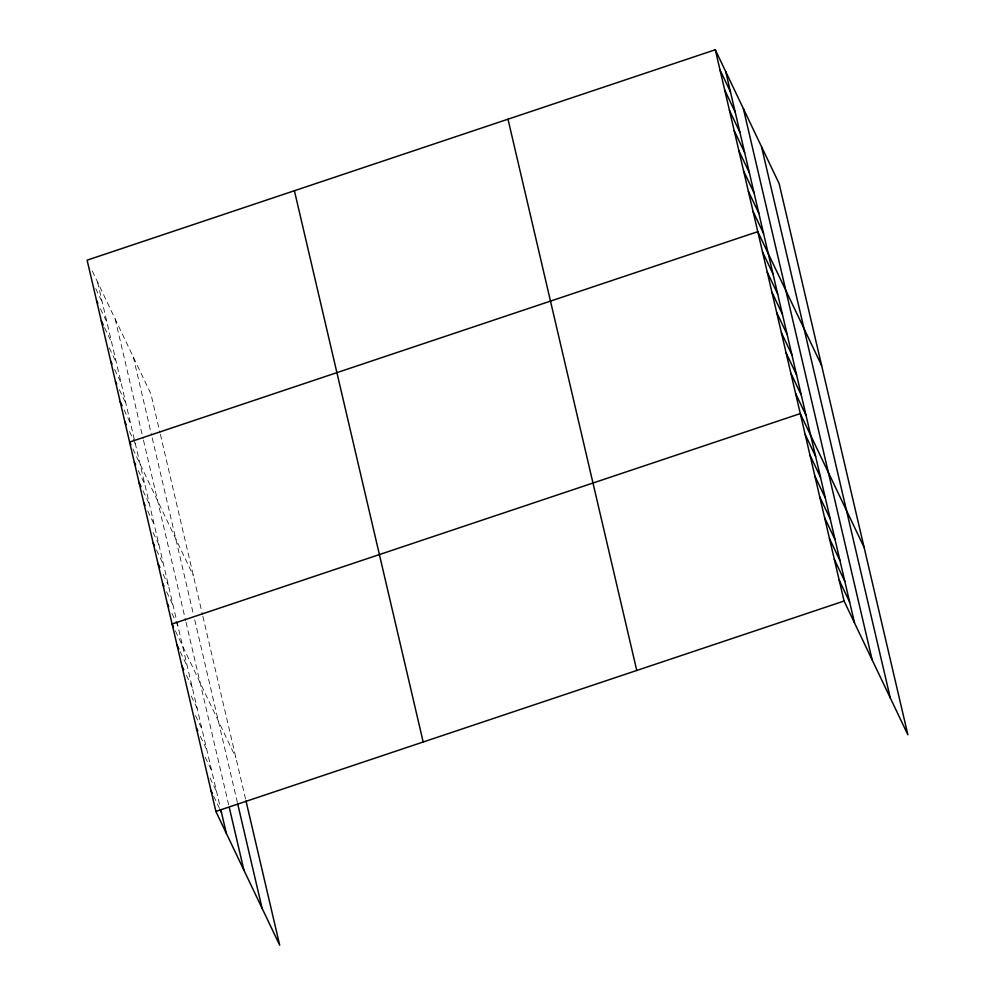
<?xml version="1.0" encoding="UTF-8"?>
<svg xmlns="http://www.w3.org/2000/svg" width="995" height="995" viewBox="0 0 995 995"><rect width="100%" height="100%" fill="white"/><g stroke="black" fill="none" stroke-linecap="round" stroke-linejoin="round"><path stroke-width="0.75" stroke-dasharray="4.97 3.73" d="M92.336 271.125L150.929 393.97L160.033 432.962M95.756 288.6L102.286 302.306M100.47 308.811L107.012 322.517M104.537 327.653L111.739 342.728M109.263 347.864L116.452 362.939M114.636 369.456L121.179 383.162M119.363 389.667L125.892 403.373M124.089 409.878L130.619 423.584M129.462 431.469L135.345 443.795M132.87 448.932L193.428 575.894M138.243 470.523L144.785 484.229M142.969 490.734L149.511 504.44M147.695 510.945L154.225 524.651M153.068 532.536L158.951 544.862M156.476 549.999L163.677 565.085M163.168 574.326L168.391 585.296M166.575 591.801L173.118 605.507M171.948 613.38L175.219 620.233M175.879 621.614L177.831 625.718M175.369 630.855L235.927 757.817M180.232 651.688L187.421 666.762M186.401 675.257L192.284 687.582M191.264 696.077L197.147 708.415M195.48 715.529L202.022 729.236M200.343 736.362L206.885 750.068M205.206 757.183L211.748 770.889M210.069 778.015L216.611 791.721M213.626 796.1L219.522 808.425M160.382 434.405L202.532 614.873M202.868 616.315L245.653 799.47M133.318 357.056L151.538 435.014M152.21 437.912L193.353 614.052M194.709 619.823L237.419 802.716M115.184 319.009L143.168 438.845M143.504 440.287L185.667 620.768M186.003 622.211L228.663 804.831M97.572 282.095L176.488 619.947M176.824 621.39L220.082 806.597"/><path stroke-width="1.49" d="M715.293 49.75L844.071 601.03L907.888 734.832L779.122 183.565L715.293 49.75L87.112 260.168L215.878 811.435L279.707 945.25L246.001 800.95M215.878 811.435L844.071 601.03M720.019 69.961L730.479 91.888M724.733 90.172L735.193 112.099M729.459 110.395L739.919 132.323M734.186 130.606L744.633 152.534M738.899 150.817L749.359 172.744M743.626 171.028L754.086 192.955M748.339 191.239L758.799 213.166M753.066 211.462L763.526 233.39M821.609 365.476L757.792 231.673L129.599 442.078L130.917 444.827M762.506 251.884L772.966 273.812M767.232 272.095L777.692 294.022M771.958 292.306L782.418 314.233M776.672 312.529L787.132 334.457M781.398 332.74L791.858 354.668M786.125 352.951L796.572 374.879M790.838 373.162L801.298 395.09M795.565 393.373L806.025 415.301M864.108 547.399L800.279 413.597L172.098 624.002L173.404 626.75M805.154 434.417L815.601 456.344M810.017 455.25L820.477 477.177M814.88 476.07L825.34 497.997M819.743 496.891L830.203 518.83M824.606 517.723L835.066 539.651M829.469 538.544L839.929 560.471M834.332 559.377L844.792 581.304M839.208 580.197L849.655 602.124M96.552 300.589L97.858 303.326M101.279 320.8L103.231 324.917M110.719 361.235L112.025 363.971M115.445 381.446L116.751 384.182M120.159 401.657L122.124 405.773M124.885 421.868L126.191 424.616M134.325 462.302L135.631 465.038M139.051 482.513L141.004 486.617M143.765 502.724L145.071 505.46M153.218 543.146L154.523 545.894M157.931 563.369L159.897 567.473M162.658 583.58L163.964 586.316M167.384 603.791L168.69 606.527M176.961 644.835L178.926 648.939M181.824 665.655L183.789 669.772M196.425 728.141L197.731 730.877M211.015 790.615L212.321 793.351M220.169 809.806L221.475 812.542M761.511 146.638L890.276 697.918M743.364 108.604L872.142 659.872M725.753 71.677L854.531 622.957M507.997 119.189L636.763 670.468M294.408 190.729L423.186 742.009M237.768 804.196L262.095 908.323M229.36 807.816L243.949 870.289M220.778 809.569L226.338 833.362"/></g></svg>
